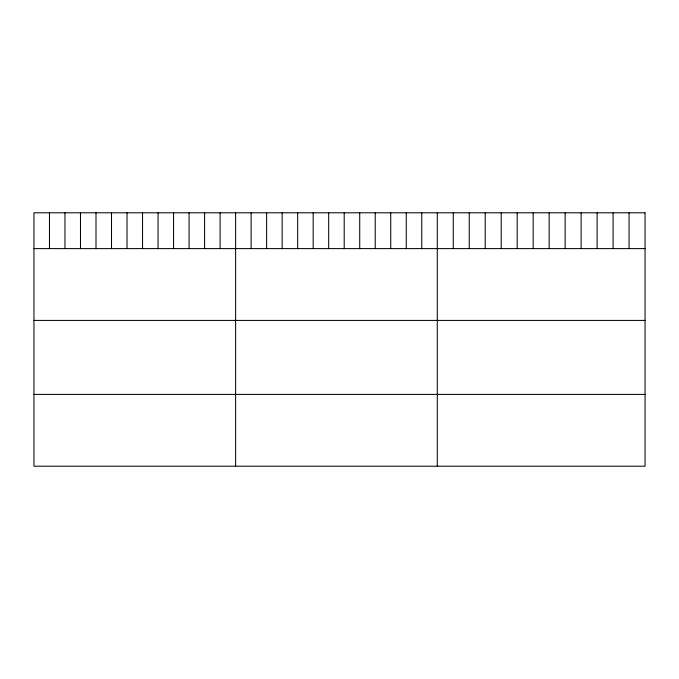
<?xml version="1.0" encoding="UTF-8"?>
<svg xmlns="http://www.w3.org/2000/svg" width="679" height="679" viewBox="0 0 679 679"><rect width="100%" height="100%" fill="white"/><g stroke="black" fill="none" stroke-linecap="round" stroke-linejoin="round"><path stroke-width="1.02" d="M33.95 248.607L645.05 248.607M33.95 320.412L645.05 320.412M33.95 394.397L645.05 394.397M629.068 212.799L629.068 248.607M613.086 212.799L613.086 248.607M597.104 212.799L597.104 248.607M581.122 212.799L581.122 248.607M565.14 212.799L565.14 248.607M549.158 212.799L549.158 248.607M533.168 212.799L533.168 248.607M517.186 212.799L517.186 248.607M501.204 212.799L501.204 248.607M485.222 212.799L485.222 248.607M469.24 212.799L469.24 248.607M453.258 212.799L453.258 248.607M437.276 212.799L437.276 466.201M421.761 212.799L421.761 248.607M406.254 212.799L406.254 248.607M390.739 212.799L390.739 248.607M375.224 212.799L375.224 248.607M359.717 212.799L359.717 248.607M344.202 212.799L344.202 248.607M328.687 212.799L328.687 248.607M313.172 212.799L313.172 248.607M297.665 212.799L297.665 248.607M282.15 212.799L282.15 248.607M266.635 212.799L266.635 248.607M251.128 212.799L251.128 248.607M235.613 212.799L235.613 466.201M220.098 212.799L220.098 248.607M204.591 212.799L204.591 248.607M189.076 212.799L189.076 248.607M173.561 212.799L173.561 248.607M158.054 212.799L158.054 248.607M142.539 212.799L142.539 248.607M127.024 212.799L127.024 248.607M111.509 212.799L111.509 248.607M96.002 212.799L96.002 248.607M80.487 212.799L80.487 248.607M64.972 212.799L64.972 248.607M49.465 212.799L49.465 248.607M645.05 212.799L33.95 212.799L33.95 466.201L645.05 466.201L645.05 212.799"/></g></svg>
